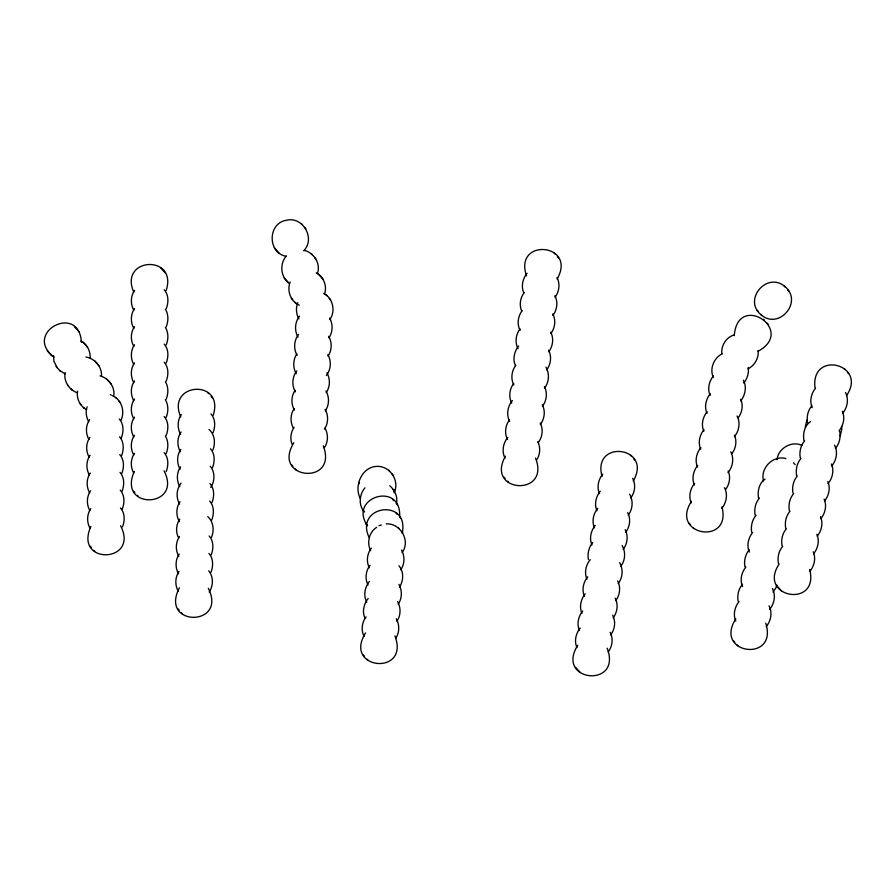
<?xml version="1.0" encoding="UTF-8"?>
<svg xmlns="http://www.w3.org/2000/svg" width="896" height="896" viewBox="0 0 896 896"><rect width="100%" height="100%" fill="white"/><g stroke="black" fill="none" stroke-linecap="round" stroke-linejoin="round"><path stroke-width="1.34" d="M65.139 372.646C63.426 381.282 69.283 389.906 77.347 392.818M77.582 391.16C76.205 398.384 80.069 406.325 86.587 409.662M113.646 396.469C115.472 387.33 108.797 378.235 100.061 375.861M359.162 483.806L359.43 482.205M394.24 491.803L394.52 490.213M396.536 503.07C397.869 496.485 394.677 490 389.749 485.733M399.616 516.947C401.912 480.581 347.312 497.101 367.606 525.907M805.224 427.045L806.915 420.112M87.147 406.806C85.366 411.701 86.184 417.166 88.67 421.658M121.094 420.112C125.093 411.253 121.643 399.571 112.392 395.696M121.341 437.898C123.704 431.794 123.883 424.11 119.302 419.003M121.576 455.694C123.939 449.59 124.118 441.896 119.538 436.8M166.152 290.562C178.091 254.128 118.63 257.085 133.717 292.107M121.811 473.48C124.174 467.376 124.354 459.693 119.773 454.586M166.264 308.694C168.627 302.579 168.806 294.896 164.226 289.789M122.046 491.277C124.41 485.173 124.589 477.478 120.008 472.382M166.253 326.794C168.47 321.115 168.627 314.619 165.446 309.266M122.282 509.062C124.645 502.958 124.835 495.275 120.243 490.168M166.242 344.893C168.459 339.226 168.616 332.718 165.435 327.376M122.528 526.859C124.891 520.744 125.07 513.061 120.49 507.965M166.242 362.992C168.605 356.888 168.784 349.205 164.203 344.098M166.23 381.091C168.594 374.987 168.773 367.304 164.192 362.197M166.219 399.202C168.437 393.523 168.594 387.027 165.413 381.674M166.219 417.301C168.426 411.622 168.582 405.126 165.402 399.773M166.208 435.4C168.571 429.296 168.75 421.602 164.17 416.506M166.197 453.499C168.414 447.832 168.571 441.325 165.39 435.982M166.197 471.598C168.549 465.494 168.739 457.811 164.158 452.704M213.192 415.386C225.008 378.426 165.682 382.323 180.757 416.931M213.035 432.802C215.398 426.698 215.589 419.014 210.997 413.907M212.778 450.24C215.645 443.318 214.894 434.594 209.07 429.464M212.52 467.678C214.883 461.574 215.074 453.891 210.482 448.784M212.005 502.555C214.368 496.451 214.547 488.757 209.966 483.661M211.747 519.994C214.11 513.878 214.29 506.195 209.709 501.099M211.49 537.432C214.357 530.51 213.606 521.774 207.782 516.645M211.232 554.87C213.595 548.755 213.774 541.072 209.194 535.976M210.974 572.309C213.338 566.194 213.517 558.51 208.936 553.414M290.203 282.05C286.63 290.606 290.629 301.482 299.264 305.122M297.752 302.691C295.714 307.966 296.083 313.958 298.906 318.875M317.363 273.683C321.026 263.984 314.205 252.963 304.483 250.41M324.509 294.022C327.421 286.205 323.579 276.595 316.21 272.854M394.083 492.845C400.053 480.894 389.928 465.618 376.746 466.379C361.704 466.973 353.651 486.315 360.405 498.68M402.214 533.221C409.674 497.571 354.054 505.389 369.085 537.432M777.045 459.726C778.03 448.403 791.638 440.485 801.886 445.368M776.787 584.886L776.082 587.552L773.046 592.099M840.157 436.094L841.837 429.162L841.658 426.406M134.534 290.438C130.536 296.15 130.368 304.214 133.829 310.24M134.523 308.538C130.525 314.25 130.357 322.314 133.818 328.339M134.523 326.648C130.514 332.36 130.357 340.413 133.818 346.438M134.512 344.747C130.514 350.459 130.346 358.523 133.806 364.538M89.611 419.653C85.613 425.365 85.445 433.429 88.906 439.454M134.501 362.846C130.502 368.558 130.334 376.622 133.795 382.648M89.846 437.438C85.848 443.162 85.68 451.214 89.141 457.24M134.501 380.946C130.491 386.658 130.334 394.722 133.795 400.747M90.082 455.235C86.083 460.947 85.915 469.011 89.376 475.037M134.49 399.045C130.491 404.757 130.323 412.821 133.784 418.846M90.317 473.021C86.318 478.744 86.15 486.797 89.611 492.822M134.478 417.144C130.48 422.867 130.312 430.92 133.773 436.946M90.563 490.818C86.554 496.53 86.397 504.594 89.858 510.619M134.467 435.254C130.469 440.966 130.301 449.03 133.762 455.045M90.798 508.603C86.8 514.315 86.632 522.379 90.093 528.405M134.467 453.354C130.469 459.066 130.301 467.13 133.762 473.144M90.899 526.389C73.304 565.6 139.933 563.058 120.579 525.739M134.333 471.419C116.749 510.63 183.378 508.088 164.024 470.781M286.451 255.83C279.496 263.648 280.459 276.573 288.792 283.046L284.234 277.894M181.317 414.557C177.307 420.269 177.15 428.333 180.611 434.347M181.059 431.995C177.05 437.707 176.893 445.771 180.354 451.786M303.71 250.802C315.728 238.728 302.949 216.227 286.798 220.214C267.814 222.712 267.198 252.358 285.678 256.211M180.802 449.434C176.792 455.146 176.624 463.198 180.085 469.224M180.533 466.872C176.534 472.584 176.366 480.637 179.827 486.662M181.037 483.168C176.411 489.003 175.84 497.661 179.57 504.101M299.477 316.187C294.84 322.034 294.28 330.68 298.01 337.131M180.018 501.738C176.019 507.45 175.851 515.514 179.312 521.539M298.57 334.443C293.944 340.278 293.373 348.936 297.114 355.376M179.76 519.176C176.12 524.462 175.47 531.989 178.528 537.712M296.912 353.83C292.914 359.542 292.746 367.606 296.206 373.632M210.75 487.39C214.95 481.286 215.208 471.968 210.224 466.222M179.502 536.614C175.504 542.326 175.336 550.39 178.797 556.416M329.829 319.603C335.787 311.326 333.066 298.088 323.747 293.496M296.778 370.944C292.141 376.779 291.57 385.437 295.31 391.877M179.245 554.053C175.246 559.765 175.078 567.829 178.539 573.854M328.922 337.859C332.931 332.147 333.088 324.083 329.627 318.058M295.109 390.331C291.11 396.043 290.942 404.107 294.403 410.133M178.987 571.491C174.989 577.203 174.821 585.267 178.282 591.293M328.026 356.104C332.024 350.392 332.192 342.328 328.731 336.314M294.213 408.576C290.214 414.299 290.046 422.352 293.507 428.378M179.39 587.81C158.984 627.099 227.763 627.043 208.32 588.302M326.368 375.491C330.994 369.656 331.565 360.998 327.835 354.558M294.056 427.358C290.718 432.23 289.789 439.197 292.286 444.618M326.222 392.605C330.221 386.893 330.389 378.829 326.928 372.814M293.877 442.77C270.872 479.752 338.598 486.08 323.266 445.771M325.326 410.861C329.325 405.149 329.493 397.085 326.032 391.059M209.205 592.021C213.405 585.906 213.662 576.587 208.678 570.842M324.419 429.106C328.429 423.394 328.586 415.33 325.125 409.315M324.262 447.888C328.272 442.176 328.429 434.112 324.968 428.086M364.918 487.872C359.285 494.435 358.221 505.546 364.526 512.019M527.083 273.269C522.726 278.544 520.856 286.44 523.79 292.802M524.227 292.589C520.307 297.629 518.997 305.099 521.696 310.99M522.122 310.766C517.877 316.198 516.835 324.285 520.128 330.434M371.336 548.139C367.091 553.571 366.05 561.658 369.342 567.806M520.027 328.955C515.782 334.387 514.741 342.462 518.022 348.622M557.144 278.992C577.461 243.32 513.531 237.362 526.456 275.856M370.037 565.32C365.781 570.752 364.75 578.838 368.032 584.987M518.683 345.99C514.326 351.266 512.456 359.162 515.402 365.534M555.016 297.214C559.261 291.782 560.302 283.696 557.01 277.547M369.488 581.358C364.773 586.992 363.16 595.538 366.733 602.157M515.827 365.31C511.582 370.742 510.541 378.829 513.834 384.978M552.91 315.392C557.155 309.96 558.197 301.874 554.915 295.725M368.178 598.539C363.821 603.803 361.95 611.699 364.896 618.072M513.722 383.499C509.477 388.931 508.435 397.006 511.728 403.166M402.091 552.63C410.883 541.027 400.467 522.939 386.266 523.891M550.816 333.57C555.061 328.138 556.102 320.062 552.81 313.902M366.117 616.851C361.872 622.283 360.83 630.358 364.123 636.518M512.389 400.534C507.674 406.168 506.061 414.725 509.634 421.344M400.792 569.811C404.79 564.099 404.958 556.035 401.498 550.01M548.71 351.758C552.955 346.326 553.997 338.24 550.715 332.091M365.546 632.923C342.541 669.917 410.256 676.245 394.934 635.925M509.522 419.854C505.277 425.286 504.246 433.373 507.528 439.522M399.482 586.981C403.693 580.877 403.939 571.558 398.966 565.813M546.616 369.936C550.861 364.504 551.902 356.418 548.61 350.269M507.819 437.371C503.104 443.005 501.491 451.55 505.064 458.17M398.182 604.162C402.181 598.45 402.349 590.386 398.888 584.36M544.522 388.114C549.147 382.278 549.718 373.621 545.978 367.181M505.355 456.187C484.904 493.248 550.928 496.944 535.517 458.046M396.872 621.331C400.87 615.619 401.038 607.566 397.578 601.541M542.416 406.302C546.661 400.87 547.702 392.784 544.41 386.635M395.562 638.512C399.571 632.8 399.739 624.736 396.267 618.71M540.322 424.48C544.566 419.048 545.608 410.962 542.315 404.813M538.216 442.658C542.461 437.226 543.502 429.15 540.21 422.99M536.514 460.163C540.154 454.888 540.803 447.35 537.746 441.638M602.762 474.096C598.405 479.36 596.534 487.256 599.48 493.629M600.264 491.198C595.907 496.474 594.037 504.358 596.971 510.731M597.755 508.312C593.398 513.576 591.528 521.472 594.474 527.845M595.258 525.414C590.901 530.678 589.03 538.574 591.965 544.947M633.259 480.962C653.352 446.69 591.786 438.536 602.045 476.56M592.749 542.517C588.784 547.176 587.328 553.538 588.403 559.518M630.694 498.03C634.95 492.598 635.981 484.523 632.699 478.363M590.251 559.63C585.894 564.894 584.024 572.79 586.958 579.163M713.429 375.872C709.072 381.147 707.202 389.043 710.147 395.405M628.197 515.144C632.822 509.298 633.394 500.651 629.664 494.2M587.742 576.733C583.386 582.008 581.515 589.893 584.461 596.266M710.282 393.792C705.925 399.067 704.054 406.963 707 413.325M625.688 532.246C629.933 526.814 630.974 518.728 627.693 512.579M585.234 593.846C580.877 599.11 579.006 607.006 581.952 613.379M707.134 411.712C702.778 416.987 700.907 424.883 703.853 431.245M623.19 549.349C627.435 543.917 628.477 535.842 625.184 529.693M582.736 610.949C578.379 616.213 576.509 624.109 579.443 630.482M703.998 429.632C699.642 434.907 697.771 442.803 700.706 449.165M620.682 566.462C625.318 560.616 625.878 551.97 622.149 545.53M580.227 628.051C575.87 633.326 574 641.222 576.946 647.584M743.747 383.029C747.32 378.739 749.101 372.96 748.194 367.416M700.851 447.552C696.494 452.827 694.624 460.723 697.558 467.085M618.184 583.565C622.81 577.73 623.381 569.072 619.64 562.632M740.611 400.949C745.326 395.326 746.928 386.77 743.366 380.15M577.786 645.198C554.658 681.867 622.507 688.733 607.186 648.211M697.704 465.472C693.347 470.747 691.477 478.643 694.411 485.005M615.675 600.678C619.92 595.246 620.962 587.16 617.669 581.011M694.557 483.392C690.2 488.667 688.33 496.563 691.264 502.925M738.214 417.738C742.134 412.698 743.445 405.227 740.746 399.336M613.166 617.781C617.411 612.349 618.453 604.262 615.171 598.114M734.317 436.789C739.032 431.155 740.645 422.61 737.072 415.99M691.51 501.301C669.021 535.45 732.01 546.19 721.974 506.845M610.669 634.883C614.914 629.451 615.955 621.376 612.662 615.227M731.931 453.578C735.84 448.526 737.15 441.067 734.451 435.176M608.16 651.997C612.405 646.565 613.446 638.478 610.165 632.33M728.022 472.629C732.738 466.995 734.35 458.45 730.778 451.83M725.637 489.418C729.546 484.366 730.856 476.907 728.157 471.016M721.728 508.469C726.443 502.835 728.056 494.29 724.483 487.67M815.528 388.181C811.171 393.445 809.301 401.341 812.235 407.714M811.888 405.754C807.912 410.402 806.467 416.763 807.531 422.744M759.461 497.997C755.485 502.656 754.04 509.018 755.104 514.998M804.597 440.877C800.632 445.536 799.176 451.898 800.251 457.878M756.067 515.256C752.091 519.904 750.646 526.277 751.71 532.246M800.957 458.45C796.992 463.098 795.536 469.47 796.611 475.44M752.662 532.515C748.306 537.779 746.435 545.675 749.381 552.048M846.485 395.696C868.056 364.325 810.779 349.574 814.957 387.621M797.317 476.011C793.341 480.67 791.896 487.032 792.96 493.013M749.269 549.763C745.304 554.422 743.848 560.784 744.923 566.765M842.699 413.258C847.414 407.624 849.027 399.078 845.454 392.459M793.677 493.584C789.701 498.232 788.256 504.605 789.32 510.574M745.875 567.022C741.518 572.286 739.648 580.182 742.582 586.555M839.059 430.83C843.416 425.555 845.286 417.659 842.341 411.286M790.026 511.146C786.061 515.794 784.616 522.166 785.68 528.136M742.47 584.282C738.506 588.93 737.061 595.302 738.125 601.272M835.419 448.392C839.384 443.744 840.829 437.371 839.765 431.402M786.386 528.718C782.421 533.366 780.976 539.728 782.04 545.709M739.077 601.53C734.72 606.805 732.85 614.701 735.795 621.074M831.768 465.954C836.483 460.32 838.096 451.774 834.523 445.155M782.746 546.28C778.781 550.928 777.325 557.301 778.4 563.27M735.806 618.822C713.003 654.394 778.49 662.962 765.733 623.101M828.128 483.526C832.485 478.251 834.355 470.366 831.421 463.994M779.24 563.853C756.616 597.789 819.762 608.877 809.704 569.397M824.488 501.088C828.845 495.824 830.715 487.928 827.781 481.555M820.848 518.661C825.205 513.386 827.075 505.49 824.13 499.128M817.208 536.222C821.565 530.958 823.435 523.062 820.49 516.69M769.653 609.358C774.368 603.725 775.981 595.179 772.408 588.549M813.568 553.795C817.914 548.52 819.784 540.624 816.85 534.251M766.248 626.606C770.963 620.984 772.576 612.427 769.003 605.808M809.917 571.357C814.274 566.093 816.144 558.197 813.21 551.824M376.678 527.341C369.107 531.955 366.576 542.909 370.642 550.637M810.421 421.658C804.552 425.656 802.749 433.597 803.891 440.306M765.038 479.08C759.17 483.078 757.366 491.03 758.509 497.739M722.142 353.853C713.731 357.974 709.442 368.894 713.294 377.485M748.003 368.883C754.667 365.467 759.013 358.03 758.094 350.538M734.306 334.891C726.253 337.03 720.866 345.766 721.851 353.931M758.061 351.277C796.622 330.322 737.654 291.379 734.261 335.63M378.963 525.717L381.315 525.022M785.837 458.539C773.013 455.034 760.166 468.07 763.459 480.95M85.949 357.022C94.954 358.49 102.256 367.102 101.483 376.354M110.309 394.61L111.283 395.114M784.246 286.026C766.214 271.589 742.28 300.608 761.757 315.381C779.8 329.818 803.723 300.81 784.246 286.026L785.142 287.022M81.413 342.317C79.106 302.355 22.098 332.898 54.085 357.101M80.864 340.995C86.934 344.064 90.586 351.154 90.149 357.896M59.696 370.518L65.027 373.845M787.595 289.8L788.816 291.166M844.144 368.48L845.029 369.477M847.482 372.254L848.702 373.632M757.198 310.24L758.419 311.618M760.872 314.384L761.757 315.381M763.627 319.256L764.523 320.253M766.965 323.019L768.197 324.397M554.042 252.918L554.938 253.915M557.379 256.682L558.6 258.059M777.022 585.928L781.581 591.069M630.157 454.888L631.053 455.885M633.494 458.662L634.726 460.029M689.293 523.365L690.514 524.742M692.966 527.52L693.851 528.517M733.578 640.898L734.81 642.264M737.251 645.042L738.147 646.038M301.37 223.574L302.254 224.582M304.707 227.349L305.928 228.726M311.293 253.691L312.178 254.688M314.63 257.454L315.851 258.832M503.888 477.12L505.12 478.498M507.562 481.264L508.458 482.261M322.997 279.16L318.427 274.019M325.965 294.661L326.861 295.658M329.302 298.435L330.534 299.813M274.31 247.789L278.869 252.941M291.368 298.234L292.6 299.611M295.042 302.378L295.938 303.374M575.557 667.274L580.126 672.426M388.707 470.187L389.603 471.184M392.045 473.95L393.277 475.328M393.086 489.507L394.318 490.885M392.829 499.621L393.725 500.618M396.166 503.395L397.398 504.762M396.144 513.218L397.029 514.214M399.482 516.992L400.702 518.358M398.238 527.688L399.123 528.685M401.576 531.462L402.797 532.829M165.334 273.034L160.776 267.893M362.69 509.947L363.922 511.325M365.77 523.835L367.002 525.202M291.648 464.834L292.88 466.211M295.322 468.989L296.218 469.986M207.816 392.717L208.712 393.714M211.154 396.491L212.386 397.858M78.915 331.722L74.357 326.581M363.317 654.998L364.549 656.365M366.99 659.142L367.886 660.139M87.651 347.301L83.082 342.16M98.986 365.758L94.416 360.618M111.429 384.283L106.859 379.142M115.718 397.443L116.614 398.44M119.056 401.218L120.288 402.595M47.298 350.795L51.856 355.936M53.536 355.779L53.906 361.29L57.254 367.752M67.368 384.832L68.589 386.21M71.042 388.976L71.926 389.973M79.8 403.357L81.032 404.723M83.474 407.501L84.37 408.498M133.627 491.221L134.859 492.598M137.301 495.365L138.197 496.362M177.923 608.742L179.144 610.12M181.597 612.886L182.482 613.883M90.194 546.19L91.414 547.557M93.856 550.334L94.752 551.331M793.475 462.762L795.144 464.643M56.034 366.374L60.592 371.515"/></g></svg>
